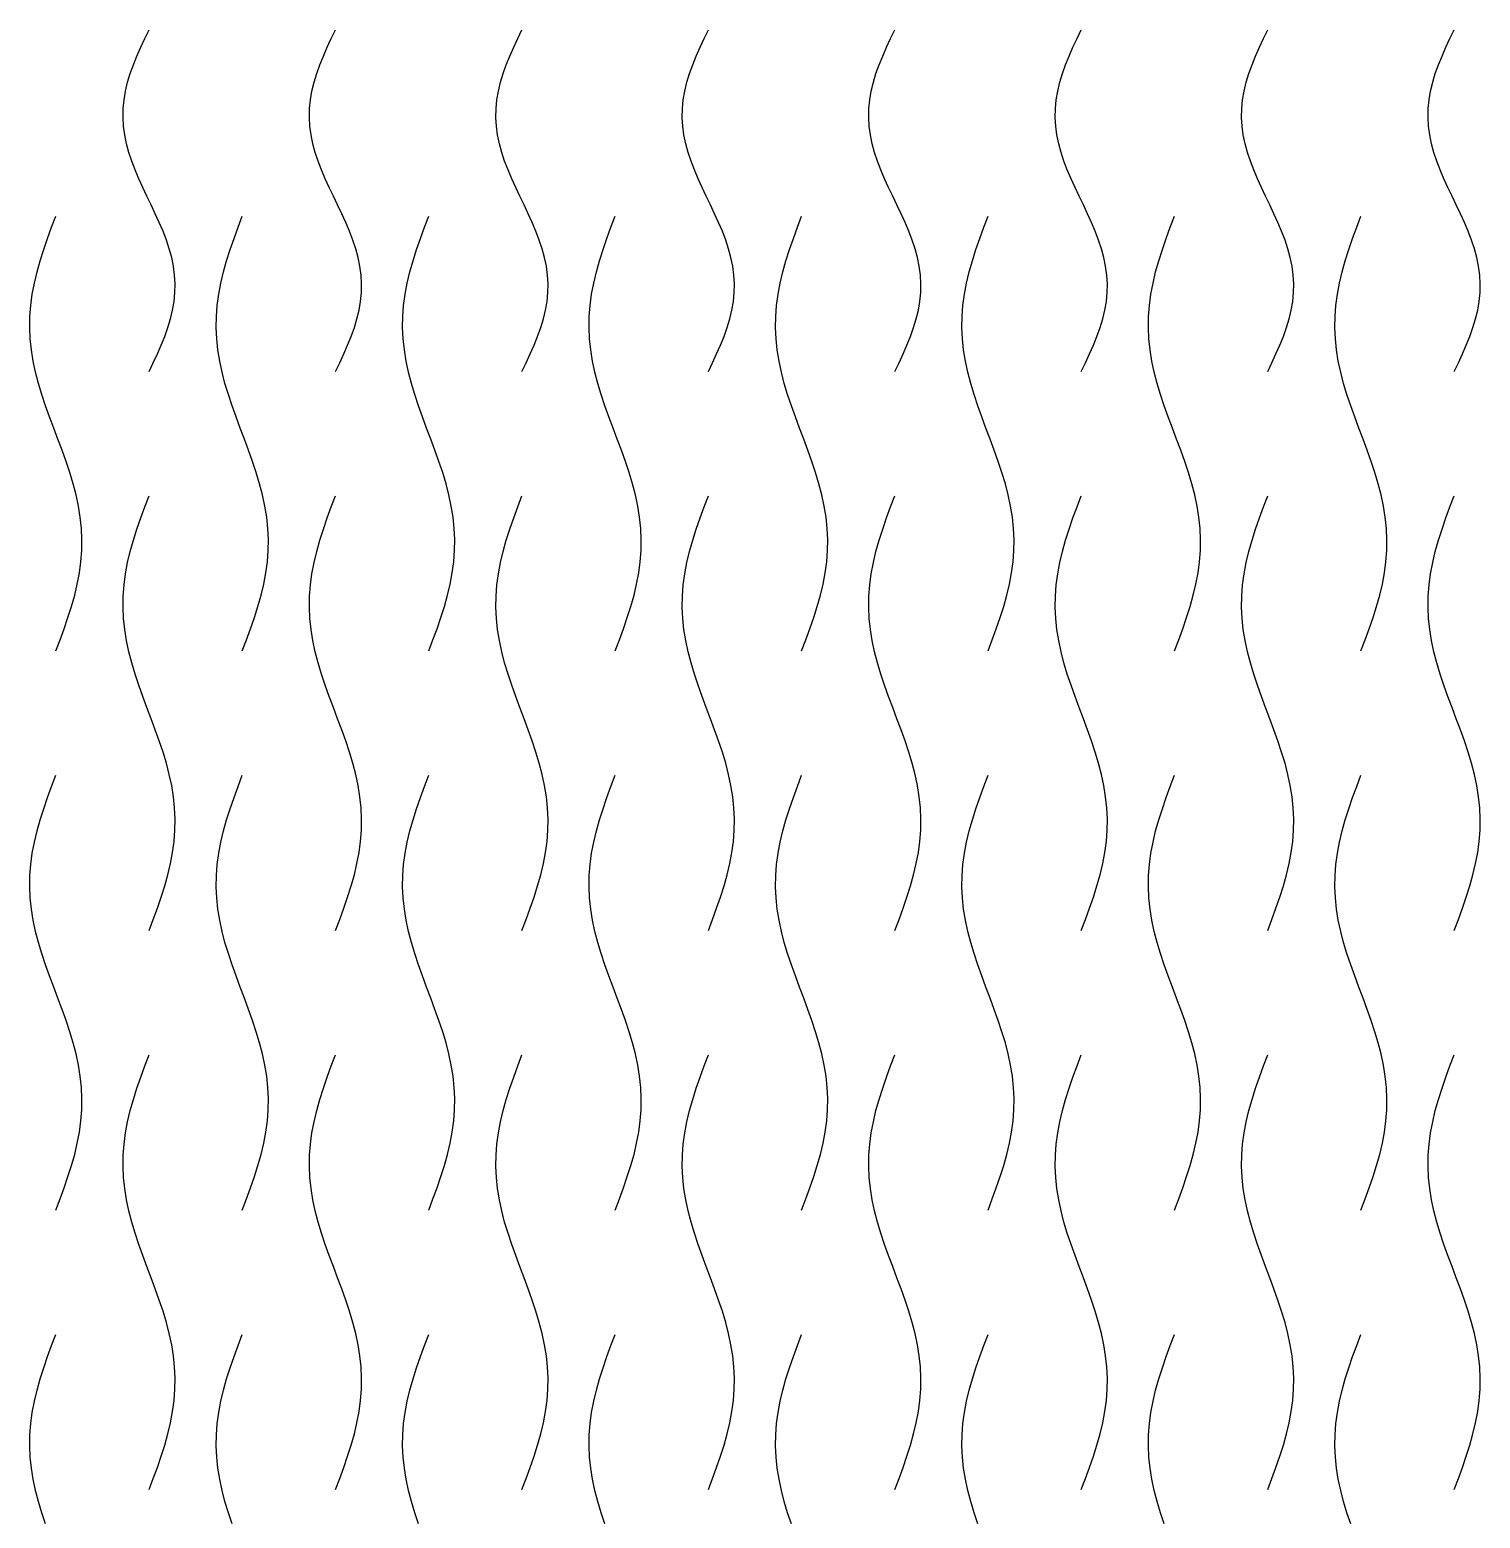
# Model space of a CAD drawing. Header units: millimetres. Extents: x 0.7 to 98.3, y 4 to 96.
# Drawn here: x 0.66 to 47.34, y 48.08 to 96 of the extents above; entities that cross this region are included whole.
import ezdxf

# ---------------------------------------------------------------- set-up
doc = ezdxf.new("R2010")
doc.units = ezdxf.units.MM
doc.layers.add('CUT', color=1, linetype='Continuous')

msp = doc.modelspace()

# ---------------------------------------------------------------- linework, layer by layer
at = {"layer": 'CUT'}
for points in [[(4.5, 85), (4.635, 85.282), (4.766, 85.564), (4.89, 85.846), (5.005, 86.128), (5.106, 86.41), (5.191, 86.692), (5.259, 86.974), (5.307, 87.256), (5.334, 87.538), (5.339, 87.821), (5.323, 88.103), (5.285, 88.385), (5.227, 88.667), (5.151, 88.949), (5.057, 89.231), (4.949, 89.513), (4.829, 89.795), (4.701, 90.077), (4.568, 90.359), (4.432, 90.641), (4.299, 90.923), (4.171, 91.205), (4.051, 91.487), (3.943, 91.769), (3.849, 92.051), (3.773, 92.333), (3.715, 92.615), (3.677, 92.897), (3.661, 93.179), (3.666, 93.462), (3.693, 93.744), (3.741, 94.026), (3.809, 94.308), (3.894, 94.59), (3.995, 94.872), (4.11, 95.154), (4.234, 95.436), (4.365, 95.718), (4.5, 96)], [(10.5, 85), (10.635, 85.282), (10.766, 85.564), (10.89, 85.846), (11.005, 86.128), (11.106, 86.41), (11.191, 86.692), (11.259, 86.974), (11.307, 87.256), (11.334, 87.538), (11.339, 87.821), (11.323, 88.103), (11.285, 88.385), (11.227, 88.667), (11.151, 88.949), (11.057, 89.231), (10.949, 89.513), (10.829, 89.795), (10.701, 90.077), (10.568, 90.359), (10.432, 90.641), (10.299, 90.923), (10.171, 91.205), (10.051, 91.487), (9.943, 91.769), (9.849, 92.051), (9.773, 92.333), (9.715, 92.615), (9.677, 92.897), (9.661, 93.179), (9.666, 93.462), (9.693, 93.744), (9.741, 94.026), (9.809, 94.308), (9.894, 94.59), (9.995, 94.872), (10.11, 95.154), (10.234, 95.436), (10.365, 95.718), (10.5, 96)], [(16.5, 85), (16.635, 85.282), (16.766, 85.564), (16.89, 85.846), (17.005, 86.128), (17.106, 86.41), (17.191, 86.692), (17.259, 86.974), (17.307, 87.256), (17.334, 87.538), (17.339, 87.821), (17.323, 88.103), (17.285, 88.385), (17.227, 88.667), (17.151, 88.949), (17.057, 89.231), (16.949, 89.513), (16.829, 89.795), (16.701, 90.077), (16.568, 90.359), (16.432, 90.641), (16.299, 90.923), (16.171, 91.205), (16.051, 91.487), (15.943, 91.769), (15.849, 92.051), (15.773, 92.333), (15.715, 92.615), (15.677, 92.897), (15.661, 93.179), (15.666, 93.462), (15.693, 93.744), (15.741, 94.026), (15.809, 94.308), (15.894, 94.59), (15.995, 94.872), (16.11, 95.154), (16.234, 95.436), (16.365, 95.718), (16.5, 96)], [(22.5, 85), (22.635, 85.282), (22.766, 85.564), (22.89, 85.846), (23.005, 86.128), (23.106, 86.41), (23.191, 86.692), (23.259, 86.974), (23.307, 87.256), (23.334, 87.538), (23.339, 87.821), (23.323, 88.103), (23.285, 88.385), (23.227, 88.667), (23.151, 88.949), (23.057, 89.231), (22.949, 89.513), (22.829, 89.795), (22.701, 90.077), (22.568, 90.359), (22.432, 90.641), (22.299, 90.923), (22.171, 91.205), (22.051, 91.487), (21.943, 91.769), (21.849, 92.051), (21.773, 92.333), (21.715, 92.615), (21.677, 92.897), (21.661, 93.179), (21.666, 93.462), (21.693, 93.744), (21.741, 94.026), (21.809, 94.308), (21.894, 94.59), (21.995, 94.872), (22.11, 95.154), (22.234, 95.436), (22.365, 95.718), (22.5, 96)], [(28.5, 85), (28.635, 85.282), (28.766, 85.564), (28.89, 85.846), (29.005, 86.128), (29.106, 86.41), (29.191, 86.692), (29.259, 86.974), (29.307, 87.256), (29.334, 87.538), (29.339, 87.821), (29.323, 88.103), (29.285, 88.385), (29.227, 88.667), (29.151, 88.949), (29.057, 89.231), (28.949, 89.513), (28.829, 89.795), (28.701, 90.077), (28.568, 90.359), (28.432, 90.641), (28.299, 90.923), (28.171, 91.205), (28.051, 91.487), (27.943, 91.769), (27.849, 92.051), (27.773, 92.333), (27.715, 92.615), (27.677, 92.897), (27.661, 93.179), (27.666, 93.462), (27.693, 93.744), (27.741, 94.026), (27.809, 94.308), (27.894, 94.59), (27.995, 94.872), (28.11, 95.154), (28.234, 95.436), (28.365, 95.718), (28.5, 96)], [(34.5, 85), (34.635, 85.282), (34.766, 85.564), (34.89, 85.846), (35.005, 86.128), (35.106, 86.41), (35.191, 86.692), (35.259, 86.974), (35.307, 87.256), (35.334, 87.538), (35.339, 87.821), (35.323, 88.103), (35.285, 88.385), (35.227, 88.667), (35.151, 88.949), (35.057, 89.231), (34.949, 89.513), (34.829, 89.795), (34.701, 90.077), (34.568, 90.359), (34.432, 90.641), (34.299, 90.923), (34.171, 91.205), (34.051, 91.487), (33.943, 91.769), (33.849, 92.051), (33.773, 92.333), (33.715, 92.615), (33.677, 92.897), (33.661, 93.179), (33.666, 93.462), (33.693, 93.744), (33.741, 94.026), (33.809, 94.308), (33.894, 94.59), (33.995, 94.872), (34.11, 95.154), (34.234, 95.436), (34.365, 95.718), (34.5, 96)], [(40.5, 85), (40.635, 85.282), (40.766, 85.564), (40.89, 85.846), (41.005, 86.128), (41.106, 86.41), (41.191, 86.692), (41.259, 86.974), (41.307, 87.256), (41.334, 87.538), (41.339, 87.821), (41.323, 88.103), (41.285, 88.385), (41.227, 88.667), (41.151, 88.949), (41.057, 89.231), (40.949, 89.513), (40.829, 89.795), (40.701, 90.077), (40.568, 90.359), (40.432, 90.641), (40.299, 90.923), (40.171, 91.205), (40.051, 91.487), (39.943, 91.769), (39.849, 92.051), (39.773, 92.333), (39.715, 92.615), (39.677, 92.897), (39.661, 93.179), (39.666, 93.462), (39.693, 93.744), (39.741, 94.026), (39.809, 94.308), (39.894, 94.59), (39.995, 94.872), (40.11, 95.154), (40.234, 95.436), (40.365, 95.718), (40.5, 96)], [(46.5, 85), (46.635, 85.282), (46.766, 85.564), (46.89, 85.846), (47.005, 86.128), (47.106, 86.41), (47.191, 86.692), (47.259, 86.974), (47.307, 87.256), (47.334, 87.538), (47.339, 87.821), (47.323, 88.103), (47.285, 88.385), (47.227, 88.667), (47.151, 88.949), (47.057, 89.231), (46.949, 89.513), (46.829, 89.795), (46.701, 90.077), (46.568, 90.359), (46.432, 90.641), (46.299, 90.923), (46.171, 91.205), (46.051, 91.487), (45.943, 91.769), (45.849, 92.051), (45.773, 92.333), (45.715, 92.615), (45.677, 92.897), (45.661, 93.179), (45.666, 93.462), (45.693, 93.744), (45.741, 94.026), (45.809, 94.308), (45.894, 94.59), (45.995, 94.872), (46.11, 95.154), (46.234, 95.436), (46.365, 95.718), (46.5, 96)], [(1.5, 76), (1.635, 76.359), (1.766, 76.718), (1.89, 77.077), (2.005, 77.436), (2.106, 77.795), (2.191, 78.154), (2.259, 78.513), (2.307, 78.872), (2.334, 79.231), (2.339, 79.59), (2.323, 79.949), (2.285, 80.308), (2.227, 80.667), (2.151, 81.026), (2.057, 81.385), (1.949, 81.744), (1.829, 82.103), (1.701, 82.462), (1.568, 82.821), (1.432, 83.179), (1.299, 83.538), (1.171, 83.897), (1.051, 84.256), (0.943, 84.615), (0.849, 84.974), (0.773, 85.333), (0.715, 85.692), (0.677, 86.051), (0.661, 86.41), (0.666, 86.769), (0.693, 87.128), (0.741, 87.487), (0.809, 87.846), (0.894, 88.205), (0.995, 88.564), (1.11, 88.923), (1.234, 89.282), (1.365, 89.641), (1.5, 90)], [(7.5, 76), (7.635, 76.359), (7.766, 76.718), (7.89, 77.077), (8.005, 77.436), (8.106, 77.795), (8.191, 78.154), (8.259, 78.513), (8.307, 78.872), (8.334, 79.231), (8.339, 79.59), (8.323, 79.949), (8.285, 80.308), (8.227, 80.667), (8.151, 81.026), (8.057, 81.385), (7.949, 81.744), (7.829, 82.103), (7.701, 82.462), (7.568, 82.821), (7.432, 83.179), (7.299, 83.538), (7.171, 83.897), (7.051, 84.256), (6.943, 84.615), (6.849, 84.974), (6.773, 85.333), (6.715, 85.692), (6.677, 86.051), (6.661, 86.41), (6.666, 86.769), (6.693, 87.128), (6.741, 87.487), (6.809, 87.846), (6.894, 88.205), (6.995, 88.564), (7.11, 88.923), (7.234, 89.282), (7.365, 89.641), (7.5, 90)], [(13.5, 76), (13.635, 76.359), (13.766, 76.718), (13.89, 77.077), (14.005, 77.436), (14.106, 77.795), (14.191, 78.154), (14.259, 78.513), (14.307, 78.872), (14.334, 79.231), (14.339, 79.59), (14.323, 79.949), (14.285, 80.308), (14.227, 80.667), (14.151, 81.026), (14.057, 81.385), (13.949, 81.744), (13.829, 82.103), (13.701, 82.462), (13.568, 82.821), (13.432, 83.179), (13.299, 83.538), (13.171, 83.897), (13.051, 84.256), (12.943, 84.615), (12.849, 84.974), (12.773, 85.333), (12.715, 85.692), (12.677, 86.051), (12.661, 86.41), (12.666, 86.769), (12.693, 87.128), (12.741, 87.487), (12.809, 87.846), (12.894, 88.205), (12.995, 88.564), (13.11, 88.923), (13.234, 89.282), (13.365, 89.641), (13.5, 90)], [(19.5, 76), (19.635, 76.359), (19.766, 76.718), (19.89, 77.077), (20.005, 77.436), (20.106, 77.795), (20.191, 78.154), (20.259, 78.513), (20.307, 78.872), (20.334, 79.231), (20.339, 79.59), (20.323, 79.949), (20.285, 80.308), (20.227, 80.667), (20.151, 81.026), (20.057, 81.385), (19.949, 81.744), (19.829, 82.103), (19.701, 82.462), (19.568, 82.821), (19.432, 83.179), (19.299, 83.538), (19.171, 83.897), (19.051, 84.256), (18.943, 84.615), (18.849, 84.974), (18.773, 85.333), (18.715, 85.692), (18.677, 86.051), (18.661, 86.41), (18.666, 86.769), (18.693, 87.128), (18.741, 87.487), (18.809, 87.846), (18.894, 88.205), (18.995, 88.564), (19.11, 88.923), (19.234, 89.282), (19.365, 89.641), (19.5, 90)], [(25.5, 76), (25.635, 76.359), (25.766, 76.718), (25.89, 77.077), (26.005, 77.436), (26.106, 77.795), (26.191, 78.154), (26.259, 78.513), (26.307, 78.872), (26.334, 79.231), (26.339, 79.59), (26.323, 79.949), (26.285, 80.308), (26.227, 80.667), (26.151, 81.026), (26.057, 81.385), (25.949, 81.744), (25.829, 82.103), (25.701, 82.462), (25.568, 82.821), (25.432, 83.179), (25.299, 83.538), (25.171, 83.897), (25.051, 84.256), (24.943, 84.615), (24.849, 84.974), (24.773, 85.333), (24.715, 85.692), (24.677, 86.051), (24.661, 86.41), (24.666, 86.769), (24.693, 87.128), (24.741, 87.487), (24.809, 87.846), (24.894, 88.205), (24.995, 88.564), (25.11, 88.923), (25.234, 89.282), (25.365, 89.641), (25.5, 90)], [(31.5, 76), (31.635, 76.359), (31.766, 76.718), (31.89, 77.077), (32.005, 77.436), (32.106, 77.795), (32.191, 78.154), (32.259, 78.513), (32.307, 78.872), (32.334, 79.231), (32.339, 79.59), (32.323, 79.949), (32.285, 80.308), (32.227, 80.667), (32.151, 81.026), (32.057, 81.385), (31.949, 81.744), (31.829, 82.103), (31.701, 82.462), (31.568, 82.821), (31.432, 83.179), (31.299, 83.538), (31.171, 83.897), (31.051, 84.256), (30.943, 84.615), (30.849, 84.974), (30.773, 85.333), (30.715, 85.692), (30.677, 86.051), (30.661, 86.41), (30.666, 86.769), (30.693, 87.128), (30.741, 87.487), (30.809, 87.846), (30.894, 88.205), (30.995, 88.564), (31.11, 88.923), (31.234, 89.282), (31.365, 89.641), (31.5, 90)], [(37.5, 76), (37.635, 76.359), (37.766, 76.718), (37.89, 77.077), (38.005, 77.436), (38.106, 77.795), (38.191, 78.154), (38.259, 78.513), (38.307, 78.872), (38.334, 79.231), (38.339, 79.59), (38.323, 79.949), (38.285, 80.308), (38.227, 80.667), (38.151, 81.026), (38.057, 81.385), (37.949, 81.744), (37.829, 82.103), (37.701, 82.462), (37.568, 82.821), (37.432, 83.179), (37.299, 83.538), (37.171, 83.897), (37.051, 84.256), (36.943, 84.615), (36.849, 84.974), (36.773, 85.333), (36.715, 85.692), (36.677, 86.051), (36.661, 86.41), (36.666, 86.769), (36.693, 87.128), (36.741, 87.487), (36.809, 87.846), (36.894, 88.205), (36.995, 88.564), (37.11, 88.923), (37.234, 89.282), (37.365, 89.641), (37.5, 90)], [(43.5, 76), (43.635, 76.359), (43.766, 76.718), (43.89, 77.077), (44.005, 77.436), (44.106, 77.795), (44.191, 78.154), (44.259, 78.513), (44.307, 78.872), (44.334, 79.231), (44.339, 79.59), (44.323, 79.949), (44.285, 80.308), (44.227, 80.667), (44.151, 81.026), (44.057, 81.385), (43.949, 81.744), (43.829, 82.103), (43.701, 82.462), (43.568, 82.821), (43.432, 83.179), (43.299, 83.538), (43.171, 83.897), (43.051, 84.256), (42.943, 84.615), (42.849, 84.974), (42.773, 85.333), (42.715, 85.692), (42.677, 86.051), (42.661, 86.41), (42.666, 86.769), (42.693, 87.128), (42.741, 87.487), (42.809, 87.846), (42.894, 88.205), (42.995, 88.564), (43.11, 88.923), (43.234, 89.282), (43.365, 89.641), (43.5, 90)], [(4.5, 67), (4.635, 67.359), (4.766, 67.718), (4.89, 68.077), (5.005, 68.436), (5.106, 68.795), (5.191, 69.154), (5.259, 69.513), (5.307, 69.872), (5.334, 70.231), (5.339, 70.59), (5.323, 70.949), (5.285, 71.308), (5.227, 71.667), (5.151, 72.026), (5.057, 72.385), (4.949, 72.744), (4.829, 73.103), (4.701, 73.462), (4.568, 73.821), (4.432, 74.179), (4.299, 74.538), (4.171, 74.897), (4.051, 75.256), (3.943, 75.615), (3.849, 75.974), (3.773, 76.333), (3.715, 76.692), (3.677, 77.051), (3.661, 77.41), (3.666, 77.769), (3.693, 78.128), (3.741, 78.487), (3.809, 78.846), (3.894, 79.205), (3.995, 79.564), (4.11, 79.923), (4.234, 80.282), (4.365, 80.641), (4.5, 81)], [(10.5, 67), (10.635, 67.359), (10.766, 67.718), (10.89, 68.077), (11.005, 68.436), (11.106, 68.795), (11.191, 69.154), (11.259, 69.513), (11.307, 69.872), (11.334, 70.231), (11.339, 70.59), (11.323, 70.949), (11.285, 71.308), (11.227, 71.667), (11.151, 72.026), (11.057, 72.385), (10.949, 72.744), (10.829, 73.103), (10.701, 73.462), (10.568, 73.821), (10.432, 74.179), (10.299, 74.538), (10.171, 74.897), (10.051, 75.256), (9.943, 75.615), (9.849, 75.974), (9.773, 76.333), (9.715, 76.692), (9.677, 77.051), (9.661, 77.41), (9.666, 77.769), (9.693, 78.128), (9.741, 78.487), (9.809, 78.846), (9.894, 79.205), (9.995, 79.564), (10.11, 79.923), (10.234, 80.282), (10.365, 80.641), (10.5, 81)], [(16.5, 67), (16.635, 67.359), (16.766, 67.718), (16.89, 68.077), (17.005, 68.436), (17.106, 68.795), (17.191, 69.154), (17.259, 69.513), (17.307, 69.872), (17.334, 70.231), (17.339, 70.59), (17.323, 70.949), (17.285, 71.308), (17.227, 71.667), (17.151, 72.026), (17.057, 72.385), (16.949, 72.744), (16.829, 73.103), (16.701, 73.462), (16.568, 73.821), (16.432, 74.179), (16.299, 74.538), (16.171, 74.897), (16.051, 75.256), (15.943, 75.615), (15.849, 75.974), (15.773, 76.333), (15.715, 76.692), (15.677, 77.051), (15.661, 77.41), (15.666, 77.769), (15.693, 78.128), (15.741, 78.487), (15.809, 78.846), (15.894, 79.205), (15.995, 79.564), (16.11, 79.923), (16.234, 80.282), (16.365, 80.641), (16.5, 81)], [(22.5, 67), (22.635, 67.359), (22.766, 67.718), (22.89, 68.077), (23.005, 68.436), (23.106, 68.795), (23.191, 69.154), (23.259, 69.513), (23.307, 69.872), (23.334, 70.231), (23.339, 70.59), (23.323, 70.949), (23.285, 71.308), (23.227, 71.667), (23.151, 72.026), (23.057, 72.385), (22.949, 72.744), (22.829, 73.103), (22.701, 73.462), (22.568, 73.821), (22.432, 74.179), (22.299, 74.538), (22.171, 74.897), (22.051, 75.256), (21.943, 75.615), (21.849, 75.974), (21.773, 76.333), (21.715, 76.692), (21.677, 77.051), (21.661, 77.41), (21.666, 77.769), (21.693, 78.128), (21.741, 78.487), (21.809, 78.846), (21.894, 79.205), (21.995, 79.564), (22.11, 79.923), (22.234, 80.282), (22.365, 80.641), (22.5, 81)], [(28.5, 67), (28.635, 67.359), (28.766, 67.718), (28.89, 68.077), (29.005, 68.436), (29.106, 68.795), (29.191, 69.154), (29.259, 69.513), (29.307, 69.872), (29.334, 70.231), (29.339, 70.59), (29.323, 70.949), (29.285, 71.308), (29.227, 71.667), (29.151, 72.026), (29.057, 72.385), (28.949, 72.744), (28.829, 73.103), (28.701, 73.462), (28.568, 73.821), (28.432, 74.179), (28.299, 74.538), (28.171, 74.897), (28.051, 75.256), (27.943, 75.615), (27.849, 75.974), (27.773, 76.333), (27.715, 76.692), (27.677, 77.051), (27.661, 77.41), (27.666, 77.769), (27.693, 78.128), (27.741, 78.487), (27.809, 78.846), (27.894, 79.205), (27.995, 79.564), (28.11, 79.923), (28.234, 80.282), (28.365, 80.641), (28.5, 81)], [(34.5, 67), (34.635, 67.359), (34.766, 67.718), (34.89, 68.077), (35.005, 68.436), (35.106, 68.795), (35.191, 69.154), (35.259, 69.513), (35.307, 69.872), (35.334, 70.231), (35.339, 70.59), (35.323, 70.949), (35.285, 71.308), (35.227, 71.667), (35.151, 72.026), (35.057, 72.385), (34.949, 72.744), (34.829, 73.103), (34.701, 73.462), (34.568, 73.821), (34.432, 74.179), (34.299, 74.538), (34.171, 74.897), (34.051, 75.256), (33.943, 75.615), (33.849, 75.974), (33.773, 76.333), (33.715, 76.692), (33.677, 77.051), (33.661, 77.41), (33.666, 77.769), (33.693, 78.128), (33.741, 78.487), (33.809, 78.846), (33.894, 79.205), (33.995, 79.564), (34.11, 79.923), (34.234, 80.282), (34.365, 80.641), (34.5, 81)], [(40.5, 67), (40.635, 67.359), (40.766, 67.718), (40.89, 68.077), (41.005, 68.436), (41.106, 68.795), (41.191, 69.154), (41.259, 69.513), (41.307, 69.872), (41.334, 70.231), (41.339, 70.59), (41.323, 70.949), (41.285, 71.308), (41.227, 71.667), (41.151, 72.026), (41.057, 72.385), (40.949, 72.744), (40.829, 73.103), (40.701, 73.462), (40.568, 73.821), (40.432, 74.179), (40.299, 74.538), (40.171, 74.897), (40.051, 75.256), (39.943, 75.615), (39.849, 75.974), (39.773, 76.333), (39.715, 76.692), (39.677, 77.051), (39.661, 77.41), (39.666, 77.769), (39.693, 78.128), (39.741, 78.487), (39.809, 78.846), (39.894, 79.205), (39.995, 79.564), (40.11, 79.923), (40.234, 80.282), (40.365, 80.641), (40.5, 81)], [(46.5, 67), (46.635, 67.359), (46.766, 67.718), (46.89, 68.077), (47.005, 68.436), (47.106, 68.795), (47.191, 69.154), (47.259, 69.513), (47.307, 69.872), (47.334, 70.231), (47.339, 70.59), (47.323, 70.949), (47.285, 71.308), (47.227, 71.667), (47.151, 72.026), (47.057, 72.385), (46.949, 72.744), (46.829, 73.103), (46.701, 73.462), (46.568, 73.821), (46.432, 74.179), (46.299, 74.538), (46.171, 74.897), (46.051, 75.256), (45.943, 75.615), (45.849, 75.974), (45.773, 76.333), (45.715, 76.692), (45.677, 77.051), (45.661, 77.41), (45.666, 77.769), (45.693, 78.128), (45.741, 78.487), (45.809, 78.846), (45.894, 79.205), (45.995, 79.564), (46.11, 79.923), (46.234, 80.282), (46.365, 80.641), (46.5, 81)], [(1.5, 58), (1.635, 58.359), (1.766, 58.718), (1.89, 59.077), (2.005, 59.436), (2.106, 59.795), (2.191, 60.154), (2.259, 60.513), (2.307, 60.872), (2.334, 61.231), (2.339, 61.59), (2.323, 61.949), (2.285, 62.308), (2.227, 62.667), (2.151, 63.026), (2.057, 63.385), (1.949, 63.744), (1.829, 64.103), (1.701, 64.462), (1.568, 64.821), (1.432, 65.179), (1.299, 65.538), (1.171, 65.897), (1.051, 66.256), (0.943, 66.615), (0.849, 66.974), (0.773, 67.333), (0.715, 67.692), (0.677, 68.051), (0.661, 68.41), (0.666, 68.769), (0.693, 69.128), (0.741, 69.487), (0.809, 69.846), (0.894, 70.205), (0.995, 70.564), (1.11, 70.923), (1.234, 71.282), (1.365, 71.641), (1.5, 72)], [(7.5, 58), (7.635, 58.359), (7.766, 58.718), (7.89, 59.077), (8.005, 59.436), (8.106, 59.795), (8.191, 60.154), (8.259, 60.513), (8.307, 60.872), (8.334, 61.231), (8.339, 61.59), (8.323, 61.949), (8.285, 62.308), (8.227, 62.667), (8.151, 63.026), (8.057, 63.385), (7.949, 63.744), (7.829, 64.103), (7.701, 64.462), (7.568, 64.821), (7.432, 65.179), (7.299, 65.538), (7.171, 65.897), (7.051, 66.256), (6.943, 66.615), (6.849, 66.974), (6.773, 67.333), (6.715, 67.692), (6.677, 68.051), (6.661, 68.41), (6.666, 68.769), (6.693, 69.128), (6.741, 69.487), (6.809, 69.846), (6.894, 70.205), (6.995, 70.564), (7.11, 70.923), (7.234, 71.282), (7.365, 71.641), (7.5, 72)], [(13.5, 58), (13.635, 58.359), (13.766, 58.718), (13.89, 59.077), (14.005, 59.436), (14.106, 59.795), (14.191, 60.154), (14.259, 60.513), (14.307, 60.872), (14.334, 61.231), (14.339, 61.59), (14.323, 61.949), (14.285, 62.308), (14.227, 62.667), (14.151, 63.026), (14.057, 63.385), (13.949, 63.744), (13.829, 64.103), (13.701, 64.462), (13.568, 64.821), (13.432, 65.179), (13.299, 65.538), (13.171, 65.897), (13.051, 66.256), (12.943, 66.615), (12.849, 66.974), (12.773, 67.333), (12.715, 67.692), (12.677, 68.051), (12.661, 68.41), (12.666, 68.769), (12.693, 69.128), (12.741, 69.487), (12.809, 69.846), (12.894, 70.205), (12.995, 70.564), (13.11, 70.923), (13.234, 71.282), (13.365, 71.641), (13.5, 72)], [(19.5, 58), (19.635, 58.359), (19.766, 58.718), (19.89, 59.077), (20.005, 59.436), (20.106, 59.795), (20.191, 60.154), (20.259, 60.513), (20.307, 60.872), (20.334, 61.231), (20.339, 61.59), (20.323, 61.949), (20.285, 62.308), (20.227, 62.667), (20.151, 63.026), (20.057, 63.385), (19.949, 63.744), (19.829, 64.103), (19.701, 64.462), (19.568, 64.821), (19.432, 65.179), (19.299, 65.538), (19.171, 65.897), (19.051, 66.256), (18.943, 66.615), (18.849, 66.974), (18.773, 67.333), (18.715, 67.692), (18.677, 68.051), (18.661, 68.41), (18.666, 68.769), (18.693, 69.128), (18.741, 69.487), (18.809, 69.846), (18.894, 70.205), (18.995, 70.564), (19.11, 70.923), (19.234, 71.282), (19.365, 71.641), (19.5, 72)], [(25.5, 58), (25.635, 58.359), (25.766, 58.718), (25.89, 59.077), (26.005, 59.436), (26.106, 59.795), (26.191, 60.154), (26.259, 60.513), (26.307, 60.872), (26.334, 61.231), (26.339, 61.59), (26.323, 61.949), (26.285, 62.308), (26.227, 62.667), (26.151, 63.026), (26.057, 63.385), (25.949, 63.744), (25.829, 64.103), (25.701, 64.462), (25.568, 64.821), (25.432, 65.179), (25.299, 65.538), (25.171, 65.897), (25.051, 66.256), (24.943, 66.615), (24.849, 66.974), (24.773, 67.333), (24.715, 67.692), (24.677, 68.051), (24.661, 68.41), (24.666, 68.769), (24.693, 69.128), (24.741, 69.487), (24.809, 69.846), (24.894, 70.205), (24.995, 70.564), (25.11, 70.923), (25.234, 71.282), (25.365, 71.641), (25.5, 72)], [(31.5, 58), (31.635, 58.359), (31.766, 58.718), (31.89, 59.077), (32.005, 59.436), (32.106, 59.795), (32.191, 60.154), (32.259, 60.513), (32.307, 60.872), (32.334, 61.231), (32.339, 61.59), (32.323, 61.949), (32.285, 62.308), (32.227, 62.667), (32.151, 63.026), (32.057, 63.385), (31.949, 63.744), (31.829, 64.103), (31.701, 64.462), (31.568, 64.821), (31.432, 65.179), (31.299, 65.538), (31.171, 65.897), (31.051, 66.256), (30.943, 66.615), (30.849, 66.974), (30.773, 67.333), (30.715, 67.692), (30.677, 68.051), (30.661, 68.41), (30.666, 68.769), (30.693, 69.128), (30.741, 69.487), (30.809, 69.846), (30.894, 70.205), (30.995, 70.564), (31.11, 70.923), (31.234, 71.282), (31.365, 71.641), (31.5, 72)], [(37.5, 58), (37.635, 58.359), (37.766, 58.718), (37.89, 59.077), (38.005, 59.436), (38.106, 59.795), (38.191, 60.154), (38.259, 60.513), (38.307, 60.872), (38.334, 61.231), (38.339, 61.59), (38.323, 61.949), (38.285, 62.308), (38.227, 62.667), (38.151, 63.026), (38.057, 63.385), (37.949, 63.744), (37.829, 64.103), (37.701, 64.462), (37.568, 64.821), (37.432, 65.179), (37.299, 65.538), (37.171, 65.897), (37.051, 66.256), (36.943, 66.615), (36.849, 66.974), (36.773, 67.333), (36.715, 67.692), (36.677, 68.051), (36.661, 68.41), (36.666, 68.769), (36.693, 69.128), (36.741, 69.487), (36.809, 69.846), (36.894, 70.205), (36.995, 70.564), (37.11, 70.923), (37.234, 71.282), (37.365, 71.641), (37.5, 72)], [(43.5, 58), (43.635, 58.359), (43.766, 58.718), (43.89, 59.077), (44.005, 59.436), (44.106, 59.795), (44.191, 60.154), (44.259, 60.513), (44.307, 60.872), (44.334, 61.231), (44.339, 61.59), (44.323, 61.949), (44.285, 62.308), (44.227, 62.667), (44.151, 63.026), (44.057, 63.385), (43.949, 63.744), (43.829, 64.103), (43.701, 64.462), (43.568, 64.821), (43.432, 65.179), (43.299, 65.538), (43.171, 65.897), (43.051, 66.256), (42.943, 66.615), (42.849, 66.974), (42.773, 67.333), (42.715, 67.692), (42.677, 68.051), (42.661, 68.41), (42.666, 68.769), (42.693, 69.128), (42.741, 69.487), (42.809, 69.846), (42.894, 70.205), (42.995, 70.564), (43.11, 70.923), (43.234, 71.282), (43.365, 71.641), (43.5, 72)], [(4.5, 49), (4.635, 49.359), (4.766, 49.718), (4.89, 50.077), (5.005, 50.436), (5.106, 50.795), (5.191, 51.154), (5.259, 51.513), (5.307, 51.872), (5.334, 52.231), (5.339, 52.59), (5.323, 52.949), (5.285, 53.308), (5.227, 53.667), (5.151, 54.026), (5.057, 54.385), (4.949, 54.744), (4.829, 55.103), (4.701, 55.462), (4.568, 55.821), (4.432, 56.179), (4.299, 56.538), (4.171, 56.897), (4.051, 57.256), (3.943, 57.615), (3.849, 57.974), (3.773, 58.333), (3.715, 58.692), (3.677, 59.051), (3.661, 59.41), (3.666, 59.769), (3.693, 60.128), (3.741, 60.487), (3.809, 60.846), (3.894, 61.205), (3.995, 61.564), (4.11, 61.923), (4.234, 62.282), (4.365, 62.641), (4.5, 63)], [(10.5, 49), (10.635, 49.359), (10.766, 49.718), (10.89, 50.077), (11.005, 50.436), (11.106, 50.795), (11.191, 51.154), (11.259, 51.513), (11.307, 51.872), (11.334, 52.231), (11.339, 52.59), (11.323, 52.949), (11.285, 53.308), (11.227, 53.667), (11.151, 54.026), (11.057, 54.385), (10.949, 54.744), (10.829, 55.103), (10.701, 55.462), (10.568, 55.821), (10.432, 56.179), (10.299, 56.538), (10.171, 56.897), (10.051, 57.256), (9.943, 57.615), (9.849, 57.974), (9.773, 58.333), (9.715, 58.692), (9.677, 59.051), (9.661, 59.41), (9.666, 59.769), (9.693, 60.128), (9.741, 60.487), (9.809, 60.846), (9.894, 61.205), (9.995, 61.564), (10.11, 61.923), (10.234, 62.282), (10.365, 62.641), (10.5, 63)], [(16.5, 49), (16.635, 49.359), (16.766, 49.718), (16.89, 50.077), (17.005, 50.436), (17.106, 50.795), (17.191, 51.154), (17.259, 51.513), (17.307, 51.872), (17.334, 52.231), (17.339, 52.59), (17.323, 52.949), (17.285, 53.308), (17.227, 53.667), (17.151, 54.026), (17.057, 54.385), (16.949, 54.744), (16.829, 55.103), (16.701, 55.462), (16.568, 55.821), (16.432, 56.179), (16.299, 56.538), (16.171, 56.897), (16.051, 57.256), (15.943, 57.615), (15.849, 57.974), (15.773, 58.333), (15.715, 58.692), (15.677, 59.051), (15.661, 59.41), (15.666, 59.769), (15.693, 60.128), (15.741, 60.487), (15.809, 60.846), (15.894, 61.205), (15.995, 61.564), (16.11, 61.923), (16.234, 62.282), (16.365, 62.641), (16.5, 63)], [(22.5, 49), (22.635, 49.359), (22.766, 49.718), (22.89, 50.077), (23.005, 50.436), (23.106, 50.795), (23.191, 51.154), (23.259, 51.513), (23.307, 51.872), (23.334, 52.231), (23.339, 52.59), (23.323, 52.949), (23.285, 53.308), (23.227, 53.667), (23.151, 54.026), (23.057, 54.385), (22.949, 54.744), (22.829, 55.103), (22.701, 55.462), (22.568, 55.821), (22.432, 56.179), (22.299, 56.538), (22.171, 56.897), (22.051, 57.256), (21.943, 57.615), (21.849, 57.974), (21.773, 58.333), (21.715, 58.692), (21.677, 59.051), (21.661, 59.41), (21.666, 59.769), (21.693, 60.128), (21.741, 60.487), (21.809, 60.846), (21.894, 61.205), (21.995, 61.564), (22.11, 61.923), (22.234, 62.282), (22.365, 62.641), (22.5, 63)], [(28.5, 49), (28.635, 49.359), (28.766, 49.718), (28.89, 50.077), (29.005, 50.436), (29.106, 50.795), (29.191, 51.154), (29.259, 51.513), (29.307, 51.872), (29.334, 52.231), (29.339, 52.59), (29.323, 52.949), (29.285, 53.308), (29.227, 53.667), (29.151, 54.026), (29.057, 54.385), (28.949, 54.744), (28.829, 55.103), (28.701, 55.462), (28.568, 55.821), (28.432, 56.179), (28.299, 56.538), (28.171, 56.897), (28.051, 57.256), (27.943, 57.615), (27.849, 57.974), (27.773, 58.333), (27.715, 58.692), (27.677, 59.051), (27.661, 59.41), (27.666, 59.769), (27.693, 60.128), (27.741, 60.487), (27.809, 60.846), (27.894, 61.205), (27.995, 61.564), (28.11, 61.923), (28.234, 62.282), (28.365, 62.641), (28.5, 63)], [(34.5, 49), (34.635, 49.359), (34.766, 49.718), (34.89, 50.077), (35.005, 50.436), (35.106, 50.795), (35.191, 51.154), (35.259, 51.513), (35.307, 51.872), (35.334, 52.231), (35.339, 52.59), (35.323, 52.949), (35.285, 53.308), (35.227, 53.667), (35.151, 54.026), (35.057, 54.385), (34.949, 54.744), (34.829, 55.103), (34.701, 55.462), (34.568, 55.821), (34.432, 56.179), (34.299, 56.538), (34.171, 56.897), (34.051, 57.256), (33.943, 57.615), (33.849, 57.974), (33.773, 58.333), (33.715, 58.692), (33.677, 59.051), (33.661, 59.41), (33.666, 59.769), (33.693, 60.128), (33.741, 60.487), (33.809, 60.846), (33.894, 61.205), (33.995, 61.564), (34.11, 61.923), (34.234, 62.282), (34.365, 62.641), (34.5, 63)], [(40.5, 49), (40.635, 49.359), (40.766, 49.718), (40.89, 50.077), (41.005, 50.436), (41.106, 50.795), (41.191, 51.154), (41.259, 51.513), (41.307, 51.872), (41.334, 52.231), (41.339, 52.59), (41.323, 52.949), (41.285, 53.308), (41.227, 53.667), (41.151, 54.026), (41.057, 54.385), (40.949, 54.744), (40.829, 55.103), (40.701, 55.462), (40.568, 55.821), (40.432, 56.179), (40.299, 56.538), (40.171, 56.897), (40.051, 57.256), (39.943, 57.615), (39.849, 57.974), (39.773, 58.333), (39.715, 58.692), (39.677, 59.051), (39.661, 59.41), (39.666, 59.769), (39.693, 60.128), (39.741, 60.487), (39.809, 60.846), (39.894, 61.205), (39.995, 61.564), (40.11, 61.923), (40.234, 62.282), (40.365, 62.641), (40.5, 63)], [(46.5, 49), (46.635, 49.359), (46.766, 49.718), (46.89, 50.077), (47.005, 50.436), (47.106, 50.795), (47.191, 51.154), (47.259, 51.513), (47.307, 51.872), (47.334, 52.231), (47.339, 52.59), (47.323, 52.949), (47.285, 53.308), (47.227, 53.667), (47.151, 54.026), (47.057, 54.385), (46.949, 54.744), (46.829, 55.103), (46.701, 55.462), (46.568, 55.821), (46.432, 56.179), (46.299, 56.538), (46.171, 56.897), (46.051, 57.256), (45.943, 57.615), (45.849, 57.974), (45.773, 58.333), (45.715, 58.692), (45.677, 59.051), (45.661, 59.41), (45.666, 59.769), (45.693, 60.128), (45.741, 60.487), (45.809, 60.846), (45.894, 61.205), (45.995, 61.564), (46.11, 61.923), (46.234, 62.282), (46.365, 62.641), (46.5, 63)], [(1.171, 47.897), (1.051, 48.256), (0.943, 48.615), (0.849, 48.974), (0.773, 49.333), (0.715, 49.692), (0.677, 50.051), (0.661, 50.41), (0.666, 50.769), (0.693, 51.128), (0.741, 51.487), (0.809, 51.846), (0.894, 52.205), (0.995, 52.564), (1.11, 52.923), (1.234, 53.282), (1.365, 53.641), (1.5, 54)], [(7.171, 47.897), (7.051, 48.256), (6.943, 48.615), (6.849, 48.974), (6.773, 49.333), (6.715, 49.692), (6.677, 50.051), (6.661, 50.41), (6.666, 50.769), (6.693, 51.128), (6.741, 51.487), (6.809, 51.846), (6.894, 52.205), (6.995, 52.564), (7.11, 52.923), (7.234, 53.282), (7.365, 53.641), (7.5, 54)], [(13.171, 47.897), (13.051, 48.256), (12.943, 48.615), (12.849, 48.974), (12.773, 49.333), (12.715, 49.692), (12.677, 50.051), (12.661, 50.41), (12.666, 50.769), (12.693, 51.128), (12.741, 51.487), (12.809, 51.846), (12.894, 52.205), (12.995, 52.564), (13.11, 52.923), (13.234, 53.282), (13.365, 53.641), (13.5, 54)], [(19.171, 47.897), (19.051, 48.256), (18.943, 48.615), (18.849, 48.974), (18.773, 49.333), (18.715, 49.692), (18.677, 50.051), (18.661, 50.41), (18.666, 50.769), (18.693, 51.128), (18.741, 51.487), (18.809, 51.846), (18.894, 52.205), (18.995, 52.564), (19.11, 52.923), (19.234, 53.282), (19.365, 53.641), (19.5, 54)], [(25.171, 47.897), (25.051, 48.256), (24.943, 48.615), (24.849, 48.974), (24.773, 49.333), (24.715, 49.692), (24.677, 50.051), (24.661, 50.41), (24.666, 50.769), (24.693, 51.128), (24.741, 51.487), (24.809, 51.846), (24.894, 52.205), (24.995, 52.564), (25.11, 52.923), (25.234, 53.282), (25.365, 53.641), (25.5, 54)], [(31.171, 47.897), (31.051, 48.256), (30.943, 48.615), (30.849, 48.974), (30.773, 49.333), (30.715, 49.692), (30.677, 50.051), (30.661, 50.41), (30.666, 50.769), (30.693, 51.128), (30.741, 51.487), (30.809, 51.846), (30.894, 52.205), (30.995, 52.564), (31.11, 52.923), (31.234, 53.282), (31.365, 53.641), (31.5, 54)], [(37.171, 47.897), (37.051, 48.256), (36.943, 48.615), (36.849, 48.974), (36.773, 49.333), (36.715, 49.692), (36.677, 50.051), (36.661, 50.41), (36.666, 50.769), (36.693, 51.128), (36.741, 51.487), (36.809, 51.846), (36.894, 52.205), (36.995, 52.564), (37.11, 52.923), (37.234, 53.282), (37.365, 53.641), (37.5, 54)], [(43.171, 47.897), (43.051, 48.256), (42.943, 48.615), (42.849, 48.974), (42.773, 49.333), (42.715, 49.692), (42.677, 50.051), (42.661, 50.41), (42.666, 50.769), (42.693, 51.128), (42.741, 51.487), (42.809, 51.846), (42.894, 52.205), (42.995, 52.564), (43.11, 52.923), (43.234, 53.282), (43.365, 53.641), (43.5, 54)]]:
    msp.add_lwpolyline(points, dxfattribs=at)

doc.saveas('drawing.dxf')
